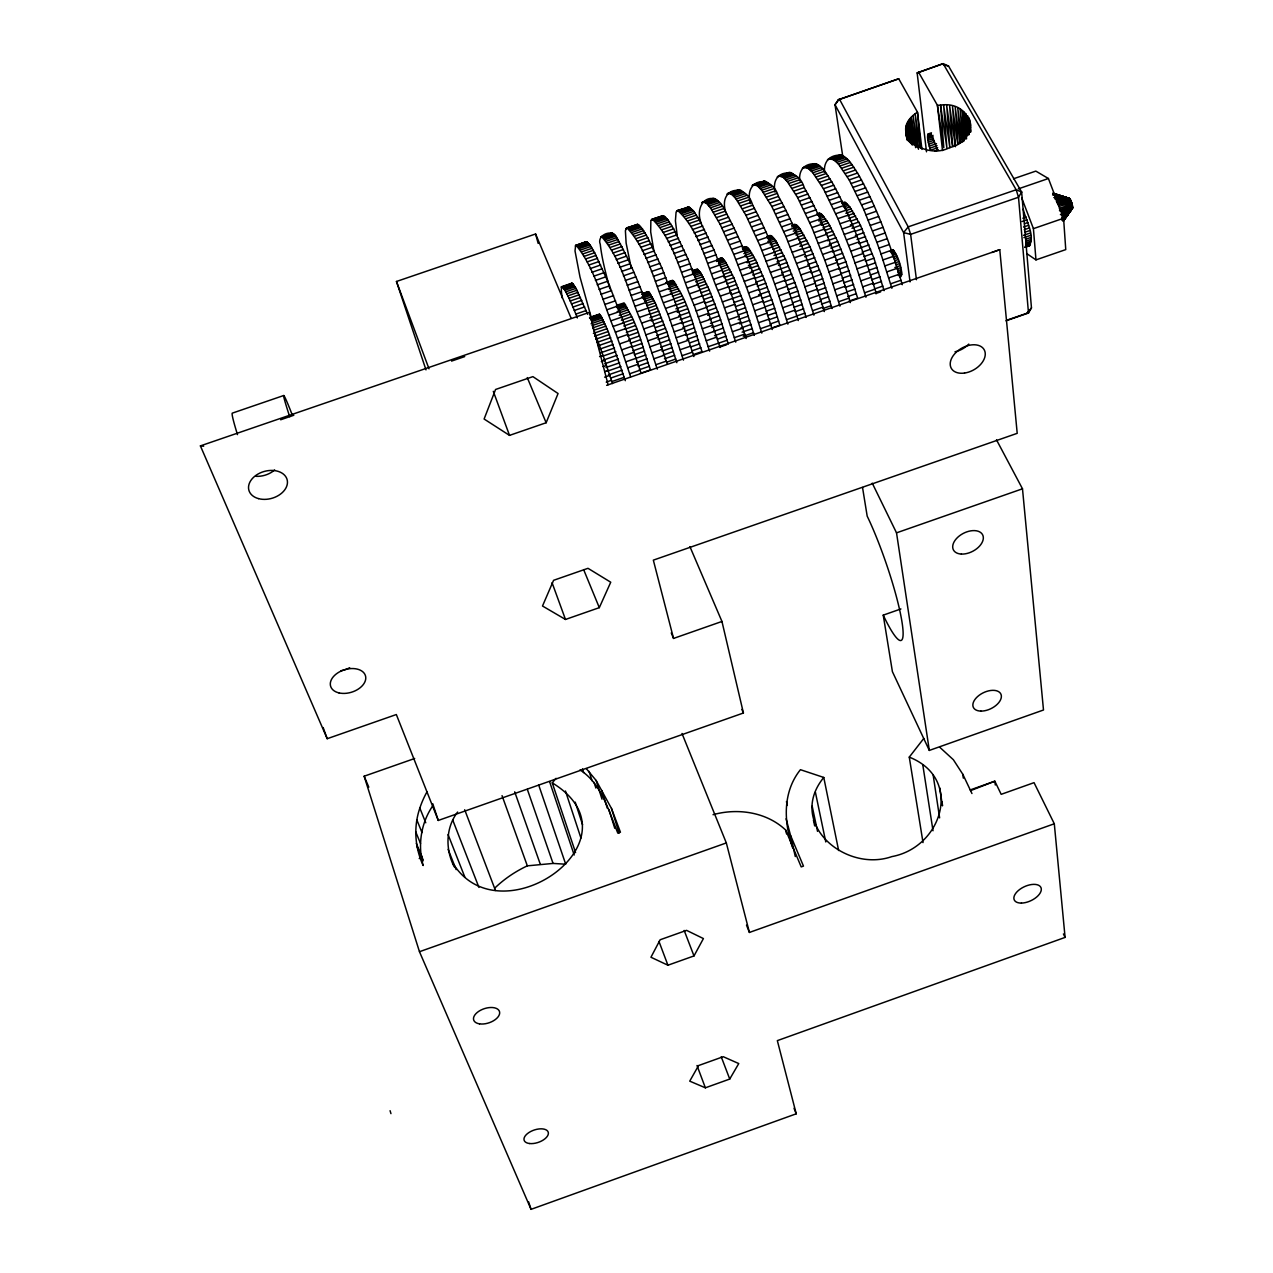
<?xml version="1.0" encoding="UTF-8"?>
<svg xmlns="http://www.w3.org/2000/svg" width="1273" height="1273" viewBox="0 0 1273 1273"><rect width="100%" height="100%" fill="white"/><g stroke="black" fill="none" stroke-linecap="round" stroke-linejoin="round"><path stroke-width="1.5" d="M792.649 847.738C783.643 822.024 782.529 791.949 800.431 769.688L823.774 777.453L838.636 850.523M799.73 180.861C798.664 170.709 803.74 163.549 815.166 163.708C823.376 166.19 827.195 175.34 831.794 181.864C851.573 216.903 864.701 255.252 876.317 293.633M1054.155 195.405L1070.338 199.575L1070.625 202.168L1069.368 198.413L1054.251 193.655M824.49 172.396C823.567 162.132 829.073 155.004 840.403 155.067C848.805 157.311 852.846 166.524 857.541 173.048C877.622 207.913 890.75 246.294 902.255 284.691M937.692 147.763L930.468 150.23C922.575 125.725 932.95 131.58 937.087 150.548M1025.338 247.312C1039.102 242.045 1024.972 219.083 1023.269 209.17M1063.512 220.738L1072.455 208.326L1071.373 201.77L1070.688 200.211L1054.235 197.665M432.995 805.491C420.949 822.74 417.528 845.32 423.177 865.529C414.823 847.532 413.407 826.909 419.835 808.084A110.576 88.458 -19.3 0 1 427.076 791.695M598.676 315.322L599.631 314.367L601.381 316.706L608.223 331.521L625.298 380.675M923.784 738.435L909.272 757.117C963.55 778.63 942.227 847.357 891.848 856.602C845.081 872.928 786.555 823.074 823.774 777.453M1070.768 202.455L1071.039 200.959L1055.412 199.352M577.353 317.916C575.507 312.967 557.065 267.139 562.284 298.041M571.1 284.5L571.848 283.179L572.834 283.736L575.969 288.35L587.712 314.351M891.386 250.208C896.128 247.694 905.405 276.496 900.027 277.068M641.099 373.1L623.818 322.785L607.714 281.238L594.666 252.738L589.988 244.925L586.264 241.727L575.651 245.434L575.014 250.924L579.995 277.005L591.07 316.85M1063.226 197.729L1069.113 198.317M1063.21 220.706L1072.073 208.597L1071.675 202.646L1058.038 204.762M454.238 866.818C445.264 849.568 445.582 827.752 457.612 812.031M667.291 364.078C652.651 321.194 639.189 277.228 616.737 237.653C613.315 228.185 596.273 234.789 600.267 244.273C601.922 259.358 605.996 274.061 609.831 288.7M693.928 356.535L678.382 310.501L661.88 267.919L647.798 237.701L642.435 228.869L637.725 224.366L626.921 227.819L625.393 230.652L626.125 243.095L631.281 268.301M546.149 422.747L558.067 393.532L532.91 376.633L495.563 389.474L484.106 419.024L509.518 435.382L546.149 422.747L527.261 377.588M635.72 226.053L637.073 224.35M623.07 303.563C637.136 319.125 642.483 348.754 650.519 369.854L640.287 373.387M720.057 259.231L721.918 258.037L725.244 261.458L733.837 277.737L744.1 303.595L754.284 335.356M720.057 347.513L704.59 301.494L687.977 258.976L673.64 228.854L668.102 220.086L663.153 215.678L652.301 219.147L650.853 220.881L650.678 231.861L654.02 251.64M599.312 607.651L610.738 582.222L587.999 568.315L553.58 580.313L542.505 606.012L565.483 619.458L599.312 607.651L583.639 569.62M660.942 217.444L662.453 215.678M695.885 270.21L697.652 269.383L700.898 273.17L709.3 289.926L719.309 315.784L728.347 344.124M746.169 338.507L730.766 292.504L714.042 250.033L699.45 220.022L693.737 211.318L689.393 207.26L677.666 210.475L676.058 212.273L675.422 220.834L677.252 235.728M772.25 329.516C759.392 289.098 745.835 248.442 725.228 211.191C714.885 186.367 692.464 201.802 701.423 223.825M693.992 955.928L703.412 938.567L686.561 930.356L660.146 939.76L650.949 957.248L667.927 965.22L693.992 955.928L684.174 930.436M926.505 151.805L917.149 72.911L943.166 63.65L948.528 66.037L1021.646 192.032L1031.464 307.891L1028.489 313.015L1005.972 320.812M798.298 320.541C785.966 281.094 772.584 241.584 752.693 205.224C746.042 181.625 717.908 187.799 725.769 212.114M729.731 1079.058L738.754 1063.56L723.239 1056.701L698.575 1065.549L689.727 1081.143L705.369 1087.81L729.731 1079.058L721.234 1056.781M736.446 191.618L738.42 189.709M824.331 311.567C812.094 272.104 798.728 232.561 778.455 196.408C771.438 172.889 743.082 179.27 750.497 203.648M761.572 183.026L763.689 181.068M921.938 149.418L917.467 112.135L898.738 78.783L838.239 99.819L835.024 104.72L842.933 157.502M850.332 302.592C838.191 263.129 824.84 223.539 804.202 187.592C798.298 166.508 770.006 168.593 775.034 192.159M1063.289 221.168L1072.55 207.96L1071.389 205.064L1072.598 207.451L1063.082 220.006M1063.226 221.247L1072.455 208.326L1071.373 205.255L1072.55 207.96L1063.703 219.99M1063.607 220.595L1072.28 208.533L1071.341 205.414L1072.455 208.326M1063.862 219.083L1071.818 208.517L1071.182 205.526L1072.073 208.597L1063.989 219.131M836.775 157.311L839.353 155.195M1065.692 215.758L1068.031 212.766M1063.066 220.165L1072.55 207.96M1061.921 220.309L1072.582 206.831L1062.064 217.317M1065.883 215.917L1070.625 209.997M744.546 247.471L746.153 246.723L748.588 248.585L755.541 259.787L764.293 279.376L773.3 303.976L779.856 325.22L771.327 328.148M1063.114 219.02L1072.598 207.451L1071.389 204.81L1072.518 206.099L1062.032 217.126M575.571 852.608L552.259 782.863L556.078 778.312M1008.168 319.746L1026.881 313.269L1031.464 307.891M1062.191 218.685L1072.582 206.831M817.123 214.071L819.128 213.005L821.992 214.58L828.309 222.95L837.666 241.377L845.94 261.808L857.668 298.137L849.155 301.065M686.593 207.929L687.802 207.006M1061.793 215.423L1072.375 205.287L1071.309 204.189L1072.184 204.428L1061.507 211.668M1062.223 215.28L1072.518 206.099L1071.357 204.523L1072.375 205.287L1060.409 214.691M787.319 173.494L788.926 172.444M768.94 236.062L771.629 235.998L775.734 240.629L785.457 259.024L796.437 286.759L806.111 317.438M812.445 164.901L814.147 163.819M419.215 858.591L422.143 856.236M1071.023 203.139L1071.675 202.646L1058.659 206.576M671.953 280.665C688.438 298.662 693.26 328.291 702.044 351.571L693.53 354.499M898.738 78.783L838.239 99.819M841.755 202.391L845.113 202.343L849.839 206.958L860.5 225.369L873.946 258.212L884.083 290.658M1061.571 211.939L1072.375 205.287M1059.47 210.666L1071.961 203.537L1059.295 208.613M586.264 241.727L575.332 245.975M611.677 233.039L600.649 237.303M1059.868 210.666L1072.184 204.428L1071.23 203.855M713.119 198.349L701.725 202.757M676.838 362.678L666.941 332.062L655.245 302.831L649.039 292.169L644.058 293.427M793.604 224.494L796.755 225.226L800.033 228.838L809.946 246.691L821.196 274.316L832.081 308.527M970.583 790.628L994.834 781.192L1001.183 794.336L1034.042 782.656L1054.299 823.774L1065.087 937.405L777.342 1040.63L796.23 1113.811L531.048 1209.35L419.469 951.711L364.158 776.212L414.696 758.485M991.906 252.484L999.766 249.667L1017.207 433.329L653.335 560.136L673.544 638.425L721.95 621.463L689.918 546.642M970.249 789.928L994.834 781.192L995.311 785.027M746.503 925.153L749.415 932.441L1054.299 823.774M900.918 608.94L883.239 615.145L892.405 671.651L929.322 750.418L1043.494 710L1022.49 488.8L996.504 439.853M419.469 951.711L726.326 842.933L681.994 733.471M608.08 384.717L589.399 312.362L200.402 445.884L327.209 738.706L396.333 714.535L438.278 820.449L743.416 713.007L721.95 621.463M929.322 750.418L896.526 532.846L1022.49 488.8M754.237 278.58L762.766 275.652M832.447 252.054L840.992 249.126M858.734 243.604L867.263 240.661M1018.289 188.881L1048.411 178.522L1063.576 218.256L1065.756 249.603L1035.967 259.883L1026.738 253.582M623.786 325.999L634.018 322.467M594.571 336.215L608.223 331.521M649.93 317.741L660.178 314.224M675.868 308.909L686.115 305.393M703.571 299.569L712.116 296.641M729.636 290.896L738.165 287.969M781.622 273.027L790.151 270.099M755.748 282.304L764.293 279.376M807.846 264.561L816.375 261.633M834.117 256.159L842.646 253.232M576.08 245.212C595.875 269.574 602.941 303.388 615.4 332.158L625.902 328.545M601.508 236.507C622.211 260.106 629.053 294.509 641.656 323.135L652.158 319.523M626.921 227.819C648.482 250.638 655.134 285.629 667.895 314.113L678.382 310.501M652.301 219.147C674.706 241.17 681.214 276.766 694.103 305.106L704.59 301.494M677.666 210.475C700.771 231.368 707.342 268.189 720.295 296.1L730.766 292.504M702.998 201.818L706.69 203.457L710.445 207.801L720.041 224.112L733.789 254.361L746.455 287.109L756.91 283.513M728.299 193.162L732.198 194.737L736.08 199.034L745.93 215.248L759.87 245.418L772.584 278.119L783.022 274.522M753.584 184.521L757.674 186.033L761.7 190.266L771.788 206.401L785.902 236.476L798.696 269.144L809.119 265.548M778.837 175.881L783.134 177.329L787.287 181.514L797.614 197.554L811.919 227.549L824.761 260.169L835.199 256.589M804.075 167.256L808.562 168.641L812.858 172.762L823.408 188.722L837.92 218.638L850.825 251.227L868.966 244.893M829.28 158.648L833.958 159.952L838.398 164.026L849.186 179.891L863.874 209.727L876.842 242.268L887.249 238.688M595.764 339.223L609.433 334.528M625.043 329.166L635.291 325.633M651.251 321.067L661.499 317.534M677.252 312.362L687.5 308.846M705.003 303.165L713.548 300.237M731.116 294.636L739.661 291.692M783.197 277.037L791.742 274.093M757.276 286.17L765.821 283.227M809.453 268.683L817.998 265.755M597.005 342.389L610.674 337.695M835.756 260.408L844.301 257.464M626.348 332.492L636.595 328.959M862.107 252.165L870.652 249.237M654.306 323.931L662.851 321.003M678.636 315.975L688.884 312.442M706.451 306.904L714.996 303.976M615.4 332.158L617.485 338.013L627.987 334.401M641.656 323.135L643.756 328.975L654.242 325.363M667.895 314.113L669.996 319.953L680.482 316.341M694.103 305.106L696.204 310.946L706.674 307.334M720.295 296.1L722.38 301.924L741.141 295.559M746.455 287.109L748.54 292.933L758.994 289.337M772.584 278.119L774.684 283.943L785.123 280.346M798.696 269.144L800.781 274.968L811.219 271.372M824.761 260.169L826.861 265.993L837.284 262.413M850.825 251.227L852.91 257.035L863.333 253.454M876.842 242.268L878.943 248.092L889.35 244.511M758.803 290.149L767.348 287.221M784.773 281.158L793.318 278.214M598.278 345.715L611.947 341.021M627.669 335.961L637.916 332.428M811.06 272.931L819.605 269.987M837.395 264.752L845.94 261.808M655.659 327.527L664.204 324.583M680.053 319.698L690.3 316.165M863.778 256.621L872.307 253.677M707.899 310.755L716.444 307.811M734.091 302.465L742.62 299.537M599.567 349.168L613.236 344.458M629.005 339.557L639.269 336.024M758.613 294.827L768.86 291.31M786.348 285.391L794.893 282.447M812.667 277.259L821.196 274.316M617.485 338.013L619.569 343.917L630.071 340.305M643.756 328.975L645.825 334.879L656.327 331.266M669.996 319.953L672.064 325.856L682.551 322.244M696.204 310.946L698.272 316.834L708.759 313.238M722.38 301.924L724.464 307.827L734.919 304.231M748.54 292.933L750.609 298.837L761.079 295.225M774.684 283.943L776.753 289.846L787.191 286.25M800.781 274.968L802.849 280.856L813.288 277.259M826.861 265.993L828.93 271.881L839.353 268.301M852.91 257.035L854.979 262.922L865.385 259.342M891.88 288.271L880.996 253.964L893.169 249.635M655.324 331.807L665.572 328.291M681.453 323.517L691.7 320M839.018 269.192L847.563 266.248M890.273 251.577L893.789 250.383M707.629 315.29L717.877 311.758M865.401 261.156L873.946 258.212M890.941 252.595L894.442 251.386M600.856 352.716L614.525 348.006M735.555 306.538L744.1 303.595M630.358 343.233L640.605 339.716M761.827 298.407L770.356 295.479M787.892 289.703L796.437 286.759M891.657 253.852L895.158 252.643M656.693 335.595L666.941 332.062M814.227 281.667L822.772 278.739M682.853 327.432L693.101 323.899M892.389 255.332L895.906 254.123M599.567 356.599L603.036 355.406L612.456 383.571M840.61 273.695L849.139 270.751M709.061 319.316L719.309 315.784M602.161 356.345L615.83 351.65M619.569 343.917L621.638 349.868L632.14 346.256M657.298 369.154L647.893 340.83L658.38 337.218M683.458 360.132L674.117 331.807L684.603 328.195M709.602 351.125L700.325 322.785L710.811 319.173M735.73 342.119L726.501 313.779L736.972 310.166M761.827 333.112L752.661 304.772L763.116 301.176M787.892 324.122L778.79 295.782L789.228 292.185M813.924 315.147L804.886 286.791L815.309 283.211M839.941 306.172L830.951 277.816L841.373 274.236M865.926 297.214L857 268.858L867.406 265.277M883.016 259.899L893.423 256.319M867.008 265.755L875.553 262.811M631.694 347.004L641.942 343.471M737.019 310.66L745.564 307.716M893.153 257.003L896.653 255.793M763.307 302.64L771.852 299.696M658.046 339.445L668.293 335.913M789.419 294.063L797.948 291.119M893.901 258.833L897.417 257.623M684.238 331.394L694.485 327.861M815.77 286.139L824.315 283.195M603.45 360.036L617.134 355.326M710.477 323.374L720.725 319.857M842.153 278.246L850.698 275.302M601.302 361.58L604.755 360.386M633.015 350.807L643.279 347.274M894.633 260.774L898.149 259.565M738.451 314.829L746.996 311.885M868.568 270.401L877.113 267.457M659.382 343.328L669.63 339.796M764.755 306.92L773.3 303.976M1022.856 218.208L1026.197 217.062M630.612 376.713L623.675 355.851L634.177 352.239M649.93 346.813L660.432 343.201M676.154 337.775L686.64 334.178M702.362 328.752L712.832 325.156M728.522 319.746L738.992 316.15M754.666 310.739L765.121 307.143M780.795 301.749L791.233 298.153M806.875 292.774L817.314 289.178M832.94 283.784L843.363 280.203M858.989 274.825L869.395 271.244M884.99 265.866L895.396 262.286M790.899 298.471L799.444 295.543M895.349 262.795L898.849 261.586M685.606 335.388L695.854 331.855M604.739 363.76L618.407 359.05M817.266 290.642L825.811 287.698M711.862 327.479L722.109 323.947M634.32 354.658L644.584 351.125M843.665 282.829L852.21 279.901M896.001 264.848L899.518 263.638M1022.06 221.534L1027.056 219.815M738.149 319.618L748.397 316.086M603.004 366.592L606.473 365.399M870.095 275.063L878.625 272.12M660.687 347.227L670.951 343.71M766.171 311.217L774.716 308.273M792.347 302.91L800.892 299.967M894.855 267.505L900.122 265.691M686.927 339.398L697.19 335.865M605.996 367.483L619.665 362.789M1024.526 223.714L1027.868 222.568M713.198 331.585L723.446 328.052M818.73 295.161L827.259 292.217M625.711 361.834L645.857 354.96M651.951 352.796L662.437 349.184M678.159 343.758L688.645 340.162M704.351 334.751L714.821 331.139M730.511 325.729L740.966 322.133M756.639 316.738L767.094 313.126M782.752 307.732L793.19 304.136M808.832 298.757L819.255 295.161M834.881 289.783L845.304 286.186M860.914 280.808L871.321 277.228M886.915 271.849L897.306 268.269M897.147 268.905L900.648 267.696M739.502 323.819L749.749 320.287M845.129 287.427L853.658 284.5M661.976 351.125L672.224 347.593M1023.587 227.024L1028.584 225.305M604.691 371.589L608.144 370.395M767.539 315.497L776.084 312.553M871.559 279.742L880.089 276.798M897.592 270.815L901.093 269.605M607.221 371.207L620.874 366.497M689.934 342.803L698.479 339.859M793.747 307.334L802.276 304.39M636.85 362.312L647.098 358.779M714.519 335.674L724.751 332.158M897.942 272.597L901.443 271.404M820.13 299.664L828.659 296.72M1024.224 229.697L1029.22 227.978M663.217 354.992L673.449 351.475M740.822 328.004L751.07 324.472M846.529 292.01L855.058 289.082M898.197 274.22L901.698 273.011M627.7 367.817L638.187 364.189M653.924 358.779L664.411 355.167M680.132 349.741L690.603 346.129M706.308 340.718L716.763 337.122M732.452 331.712L742.907 328.116M758.565 322.706L769.019 319.109M784.661 313.715L795.1 310.119M810.742 304.74L821.149 301.144M836.775 295.766L847.182 292.169M862.792 286.791L873.198 283.211M888.777 277.848L899.168 274.268M608.399 374.867L622.067 370.157M691.191 346.765L699.72 343.821M768.86 319.762L777.389 316.834M1035.967 259.883L1033.421 228.647L1063.576 218.256M872.96 284.404L881.489 281.46M898.356 275.636L901.857 274.443M604.611 377.158L609.799 375.376M1024.765 232.291L1029.762 230.572M795.1 311.726L803.629 308.798M638.059 366.083L648.291 362.55M717.479 339.143L726.008 336.199M821.467 304.136L829.996 301.192M664.411 358.811L674.642 355.294M742.095 332.142L752.327 328.625M1023.54 235.33L1030.207 233.039M611.247 377.89L623.197 373.769M847.882 296.577L856.395 293.633M692.385 350.68L700.914 347.736M770.133 323.994L778.662 321.051M639.205 369.775L649.437 366.258M796.373 316.086L804.902 313.142M874.296 289.019L882.825 286.091M1023.874 237.653L1030.541 235.362M629.658 373.769L640.144 370.141M655.866 364.73L666.352 361.118M682.057 355.692L692.528 352.096M708.218 346.686L727.217 340.209M734.346 337.679L744.785 334.067M760.458 328.673L770.881 325.076M786.523 319.682L796.962 316.086M812.588 310.707L822.995 307.111M838.605 301.733L849.011 298.137M864.606 292.774L874.997 289.178M890.591 283.815L900.966 280.235M606.219 382.107L611.406 380.309M667.243 361.978L675.772 359.034M822.756 308.559L831.285 305.631M612.345 381.391L624.279 377.285M743.289 336.231L753.521 332.699M1025.767 239.244L1030.764 237.526M606.632 385.337L999.766 249.667M1025.895 241.202L1030.875 239.483M719.818 347.052L726.644 344.712M875.553 293.586L880.677 291.835M1025.895 242.936L1030.875 241.218M1025.799 244.432L1030.764 242.713M1025.577 245.673L1030.541 243.955M1025.258 246.66L1030.223 244.941M1024.829 247.344L1029.793 245.641M575.651 245.434L586.805 241.775M601.031 236.762L612.281 233.07M626.396 228.09L637.725 224.366M651.728 219.433L663.153 215.678M677.029 210.777L688.55 206.99M702.314 202.136L713.914 198.317M727.567 193.512L739.263 189.645M752.789 184.887L764.596 180.989M777.994 176.263L789.881 172.348M803.183 167.654L815.166 163.708M828.341 159.061L840.403 155.067M625.966 228.663L636.07 225.194M651.235 220.022L661.339 216.569M676.488 211.382L684.906 208.501M726.931 194.132L737.003 190.695M752.104 185.524L762.177 182.087M777.262 176.931L785.648 174.067M802.404 168.338L810.774 165.474M827.498 159.762L837.539 156.324M577.242 245.609L587.458 242.125M602.781 236.873L612.981 233.389M628.289 228.153L638.473 224.669M653.765 219.449L663.949 215.964M679.225 210.745L689.393 207.26M704.653 202.057L714.821 198.572M730.066 193.369L740.218 189.884M755.446 184.68L765.582 181.212M780.795 176.024L790.931 172.555M806.127 167.352L816.248 163.899M831.428 158.711L841.548 155.242M580.154 245.053L585.214 243.334M577.974 246.262L588.206 242.761M603.561 237.51L613.777 234.009M629.117 228.774L639.332 225.273M654.64 220.038L664.84 216.553M680.148 211.318L690.348 207.833M705.624 202.614L715.808 199.129M731.084 193.91L741.268 190.425M756.512 185.206L766.68 181.737M781.924 176.517L792.077 173.048M807.305 167.845L817.441 164.376M832.653 159.173L842.79 155.72M578.801 247.201L589.049 243.684M604.436 238.433L614.668 234.932M630.04 229.681L640.271 226.18M655.611 220.929L665.843 217.428M681.166 212.193L691.382 208.708M706.69 203.457L716.906 199.972M732.198 194.737L742.398 191.252M757.674 186.033L767.858 182.548M783.134 177.329L793.302 173.844M808.562 168.641L818.73 165.156M833.958 159.952L844.11 156.484M579.724 248.426L589.988 244.925M605.391 239.658L615.655 236.142M631.058 230.874L641.306 227.374M656.677 222.123L666.925 218.606M682.28 213.355L692.512 209.854M707.852 204.619L718.083 201.118M733.407 195.883L743.623 192.382M758.931 187.147L769.131 183.662M784.439 178.427L794.623 174.942M809.914 169.723L820.098 166.238M835.359 161.019L845.527 157.534M580.727 249.969L591.022 246.437M606.457 241.17L616.737 237.653M632.156 232.37L642.435 228.869M657.839 223.602L668.102 220.086M683.49 214.819L693.737 211.318M709.109 206.067L719.34 202.55M734.696 197.299L744.928 193.814M760.267 188.563L770.499 185.062M785.823 179.827L796.039 176.326M811.347 171.091L821.546 167.606M836.838 162.371L847.022 158.886M581.841 251.783L592.152 248.251M607.619 242.968L617.914 239.451M633.349 234.168L643.645 230.636M659.08 225.369L669.359 221.852M684.763 216.585L695.042 213.068M710.445 207.801L720.693 204.285M736.08 199.034L746.328 195.517M761.7 190.266L771.931 186.765M787.287 181.514L797.519 178.013M812.858 172.762L823.074 169.277M838.398 164.026L848.598 160.541M927.842 134.063L931.47 132.822M927.667 134.874L931.295 133.633M583.034 253.884L593.361 250.351M608.844 245.053L619.171 241.536M634.638 236.237L644.95 232.704M660.401 227.421L670.696 223.905M686.147 218.622L696.426 215.105M711.862 209.822L722.125 206.306M737.544 201.039L747.808 197.522M763.195 192.255L773.459 188.754M788.83 183.487L799.078 179.986M814.449 174.735L824.681 171.219M840.037 165.983L850.253 162.483M927.603 135.925L931.231 134.699M927.635 137.213L933.061 135.368M584.323 256.287L594.666 252.738M610.181 247.439L620.508 243.891M636.007 238.592L646.334 235.059M661.817 229.761L672.128 226.244M687.595 220.945L697.906 217.428M713.341 212.13L723.637 208.613M739.072 203.33L749.367 199.813M764.787 194.53L775.05 191.03M790.453 185.747L800.717 182.246M816.104 176.979L826.368 173.462M841.739 168.211L851.987 164.71M927.778 138.709L933.204 136.863M928.001 140.396L933.427 138.534M585.675 258.944L596.05 255.412M611.581 250.081L621.94 246.548M637.455 241.233L647.798 237.701M663.297 232.386L673.64 228.854M689.123 223.555L699.45 220.022M714.917 214.723L725.228 211.191M740.695 205.908L750.99 202.375M766.426 197.092L776.721 193.576M792.156 188.293L802.436 184.776M817.839 179.509L828.118 175.992M843.506 170.725L853.769 167.209M928.335 142.21L933.761 140.348M928.765 144.135L934.175 142.274M587.124 261.888L597.498 258.339M613.061 253.009L623.436 249.46M638.982 244.145L649.341 240.597M664.872 235.282L675.215 231.75M690.73 226.435L701.057 222.902M716.556 217.588L726.883 214.055M742.366 208.756L752.693 205.224M768.16 199.925L778.455 196.408M793.906 191.109L804.202 187.592M819.637 182.31L829.932 178.793M845.352 173.51L855.615 169.993M929.258 146.14L936.482 143.674M929.831 148.193L937.055 145.711M588.651 265.102L599.042 261.538M614.62 256.207L625.011 252.659M640.574 247.328L650.949 243.779M666.495 238.449L676.87 234.9M692.401 229.586L702.744 226.037M718.274 220.722L728.617 217.19M744.116 211.875L754.443 208.342M769.942 203.043L780.254 199.511M795.736 194.212L806.048 190.679M821.499 185.381L831.794 181.864M847.245 176.565L857.541 173.048M590.242 268.571L600.649 265.007M616.259 259.66L626.65 256.096M642.244 250.765L652.635 247.201M668.198 241.87L678.573 238.322M694.135 232.991L704.494 229.442M720.041 224.112L730.4 220.579M745.93 215.248L756.273 211.716M771.788 206.401L782.115 202.868M797.614 197.554L807.941 194.021M823.408 188.722L833.735 185.19M849.186 179.891L859.498 176.358M934.764 151.01L938.376 149.768M591.897 272.279L602.32 268.714M617.946 263.352L628.353 259.787M643.963 254.441L654.37 250.876M669.964 245.546L680.355 241.981M695.933 236.651L706.308 233.086M721.871 227.756L732.246 224.207M747.792 218.892L758.151 215.344M773.682 210.013L784.025 206.481M799.539 201.166L809.883 197.617M825.381 192.318L835.709 188.77M851.191 183.471L861.503 179.939M561.345 286.807L571.848 283.179M561.122 287.237L572.293 283.306M593.632 276.225L604.07 272.661M619.712 267.298L630.135 263.734M645.761 258.371L656.168 254.807M671.778 249.46L682.185 245.896M697.779 240.549L708.17 236.985M723.764 231.654L734.139 228.09M749.702 222.759L760.076 219.211M775.623 213.88L785.982 210.331M801.513 205.017L811.872 201.468M827.386 196.153L837.729 192.605M853.228 187.29L863.555 183.758M562.65 287.237L572.834 283.736M563.271 287.953L573.486 284.452M563.987 288.971L574.218 285.47M564.814 290.276L575.046 286.775M595.414 280.41L605.853 276.83M621.526 271.467L631.965 267.887M647.607 262.524L658.03 258.96M673.656 253.598L684.078 250.033M699.689 244.687L710.095 241.122M725.69 235.776L736.08 232.211M751.659 226.865L762.05 223.316M777.612 217.985L787.987 214.421M803.534 209.09L813.908 205.542M829.439 200.227L839.782 196.678M855.313 191.348L865.656 187.815M565.721 291.867L575.969 288.35M566.708 293.745L576.987 290.228M597.26 284.818L607.714 281.238M623.388 275.859L633.843 272.279M649.501 266.916L659.939 263.336M675.581 257.973L686.004 254.393M701.63 249.047L712.053 245.466M727.663 240.12L738.069 236.555M753.664 231.209L764.055 227.644M779.649 222.298L790.024 218.733M805.602 213.403L815.961 209.854M831.524 204.523L841.883 200.959M857.413 195.644L867.772 192.096M567.79 295.893L578.069 292.36M841.739 203.489L845.113 202.343M283.752 395.505L232.402 413.104A76.38 3.533 70.1 0 0 237.478 434.602M568.951 298.312L579.247 294.779M842.806 204.221L846.179 203.059M816.63 214.389L820.003 213.243M843.951 205.224L847.325 204.062M599.137 289.432L609.608 285.836M625.298 280.458L635.752 276.877M651.442 271.499L661.88 267.919M677.538 262.54L687.977 258.976M703.619 253.598L714.042 250.033M729.684 244.671L740.09 241.106M755.701 235.744L766.107 232.179M781.702 226.833L792.092 223.268M807.687 217.922L818.062 214.357M833.624 209.027L843.999 205.478M859.546 200.132L869.92 196.583M817.584 214.914L820.942 213.769M570.177 300.985L580.504 297.452M818.619 215.742L821.992 214.58M843.474 207.101L848.534 205.367M791.631 225.416L794.989 224.271M792.458 225.751L795.832 224.605M819.732 216.856L823.106 215.694M791.695 226.96L796.755 225.226M844.763 208.692L849.839 206.958M766.728 236.587L770.085 235.441M571.497 303.913L581.825 300.364M767.444 236.714L770.817 235.569M794.4 227.294L797.773 226.133M819.239 218.829L824.299 217.094M601.079 294.238L611.549 290.642M627.255 285.247L637.725 281.667M653.415 276.289L663.87 272.693M679.543 267.314L689.982 263.734M705.64 258.371L716.078 254.791M731.72 249.428L742.143 245.848M757.769 240.486L768.192 236.921M783.802 231.559L794.193 227.994M809.787 222.648L820.178 219.083M835.756 213.737L846.147 210.172M861.71 204.842L872.085 201.277M768.256 237.144L771.629 235.998M846.131 210.554L851.207 208.804M793.795 229.092L798.871 227.342M767.476 238.449L772.536 236.714M818.81 221.088L825.572 218.765M742.159 247.837L745.517 246.691M742.78 247.885L746.153 246.723M743.496 248.203L746.869 247.057M768.462 239.467L773.523 237.733M793.27 231.161L800.033 228.838M572.866 307.079L583.209 303.531M845.861 213.275L852.639 210.952M742.62 249.413L747.681 247.678M820.146 223.046L826.909 220.722M767.826 241.361L774.589 239.038M717.431 259.215L721.314 257.91M743.512 250.32L748.588 248.585M794.511 232.943L801.29 230.62M716.858 259.772L721.918 258.037M603.052 299.219L613.538 295.622M629.244 290.228L639.73 286.632M655.42 281.253L665.89 277.657M681.58 272.279L692.035 268.698M707.693 263.32L718.147 259.74M733.789 254.361L744.228 250.781M759.87 245.418L770.292 241.838M785.902 236.476L796.309 232.911M811.919 227.549L822.326 223.984M837.92 218.638L848.295 215.073M863.874 209.727L874.249 206.178M717.558 260.201L722.618 258.451M847.341 215.678L854.119 213.339M744.498 251.513L749.558 249.779M768.972 242.952L775.734 240.629M821.531 225.273L828.309 222.95M574.314 310.469L584.657 306.92M716.651 261.49L723.414 259.167M795.816 234.996L802.595 232.673M692.019 270.894L697.063 269.16M692.814 270.719L696.172 269.574M719.213 261.904L724.289 260.169M692.592 271.117L697.652 269.383M743.846 253.566L750.624 251.242M770.181 244.83L776.96 242.491M693.276 271.626L698.336 269.892M848.868 218.319L855.663 215.996M718.481 263.782L725.244 261.458M822.979 227.772L829.773 225.432M692.337 273.027L699.1 270.703M744.976 255.316L751.754 252.993M797.184 237.319L803.963 234.98M665.588 282.717L672.319 280.41M666.05 282.749L672.796 280.442M575.81 314.097L586.169 310.532M666.638 282.94L671.667 281.222M771.454 246.962L778.249 244.639M605.057 304.374L615.543 300.778M631.281 295.384L641.751 291.788M657.473 286.393L673.369 280.76M683.633 277.403L699.959 271.786M709.777 268.444L720.216 264.848M735.889 259.469L746.328 255.889M761.97 250.526L772.409 246.946M788.035 241.584L798.457 238.003M814.068 232.641L824.474 229.076M840.069 223.714L850.475 220.149M866.054 214.803L876.445 211.238M719.5 265.341L726.278 263.018M667.259 283.688L674.022 281.365M850.444 221.231L857.238 218.892M746.169 257.337L752.964 254.998M824.474 230.508L831.285 228.169M694.119 275.493L700.898 273.17M642.976 293.379L648.037 291.644M668.007 284.579L674.77 282.256M798.601 239.881L805.395 237.558M641.735 294.079L648.498 291.756M720.613 267.171L727.392 264.848M772.806 249.365L779.601 247.042M642.276 294.493L649.039 292.169M668.834 285.773L675.613 283.449M695.122 277.132L701.916 274.809M642.913 295.193L649.676 292.87M280.665 419.772L293.808 415.253M451.565 361.086L464.709 356.583M747.426 259.612L754.221 257.273M850.348 224.939L858.861 222.011M616.832 305.218L623.993 303.006M641.942 296.752L650.408 293.856M669.741 287.221L676.52 284.897M721.775 269.271L728.57 266.948M826.018 233.484L832.828 231.145M800.081 242.713L806.875 240.374M616.037 306.316L624.486 303.42M702.998 276.718L685.717 282.686M774.191 252.022L781.001 249.683M607.094 309.689L617.58 306.077M633.317 300.683L643.804 297.086M659.525 291.676L670.012 288.08M711.862 273.711L722.316 270.131M737.99 264.736L748.444 261.156M764.102 255.778L774.525 252.197M790.167 246.835L800.59 243.254M816.216 237.892L826.623 234.312M842.233 228.949L852.639 225.385M868.234 220.022L878.625 216.458M616.625 307.016L625.091 304.104M642.754 298.025L651.219 295.113M747.044 262.715L755.541 259.787M669.025 289.544L677.522 286.632M590.529 317.152L599.249 314.176M617.31 308.002L625.791 305.09M723.016 271.626L729.811 269.287M589.494 317.852L599.631 314.367M643.629 299.569L652.126 296.657M591.945 317.645L596.989 315.911M695.647 281.81L704.16 278.898M827.609 236.683L834.42 234.343M851.987 228.297L860.5 225.369M589.972 318.345L600.124 314.861M799.89 246.341L808.403 243.414M773.936 255.507L782.449 252.579M618.073 309.275L626.571 306.363M670.075 291.533L678.573 288.621M590.545 319.125L600.697 315.64M748.413 265.468L756.926 262.556M644.599 301.367L653.097 298.455M724.289 274.22L731.1 271.881M591.197 320.207L601.381 316.706M617.23 311.424L627.43 307.923M696.856 284.229L705.369 281.317M671.205 293.777L679.702 290.865M609.146 315.131L619.649 311.535M635.402 306.125L645.888 302.513M661.61 297.118L672.096 293.522M687.802 288.128L698.272 284.531M713.978 279.137L724.432 275.541M740.106 270.162L750.561 266.566M766.219 261.188L776.657 257.607M792.315 252.229L802.738 248.649M818.364 243.286L828.787 239.706M844.397 234.343L854.804 230.763M870.414 225.401L880.805 221.836M591.945 321.56L602.145 318.059M803.136 249.031L809.946 246.691M775.416 258.61L783.929 255.698M827.514 240.692L836.027 237.765M855.361 231.256L862.171 228.917M645.634 303.435L654.131 300.523M619.871 312.665L628.369 309.737M749.813 268.46L758.326 265.532M723.939 277.625L732.452 274.697M591.086 323.772L602.972 319.698M698.113 286.886L706.626 283.959M1013.531 178.761L1035.824 171.107L1048.411 178.522M672.383 296.259L680.896 293.347M646.732 305.743L655.245 302.831M619.171 315.322L629.371 311.821M776.928 261.952L785.457 259.024M591.993 325.665L603.895 321.576M804.711 252.5L811.538 250.16M829.153 244.305L837.666 241.377M855.345 235.6L863.874 232.673M725.308 280.665L733.837 277.737M751.261 271.642L759.79 268.714M699.434 289.767L707.947 286.839M673.624 298.98L682.137 296.052M611.215 320.716L630.453 314.145M637.471 311.694L647.973 308.082M663.71 302.672L674.197 299.075M689.902 293.681L700.373 290.069M716.078 284.675L726.549 281.094M742.223 275.7L752.677 272.104M768.351 266.725L778.79 263.129M794.447 257.751L804.87 254.17M820.512 248.808L830.935 245.228M846.561 239.849L856.968 236.285M872.578 230.922L882.969 227.342M647.877 308.289L656.407 305.361M592.963 327.813L604.898 323.724M778.487 265.468L787 262.54M804.616 256.748L813.145 253.82M700.786 292.854L709.3 289.926M726.724 283.895L735.253 280.967M830.792 248.092L839.321 245.164M621.367 320.223L631.599 316.706M674.897 301.908L683.426 298.964M752.741 275.032L761.27 272.088M649.087 311.042L657.616 308.114M857.031 239.515L865.56 236.587M594.014 330.2L605.948 326.111M622.545 323.008L632.776 319.491M613.3 326.397L623.818 322.785M639.571 317.359L650.057 313.763M665.795 308.352L676.281 304.74M692.003 299.346L702.489 295.734M718.195 290.339L728.649 286.743M744.339 281.349L754.794 277.753M770.467 272.374L788.576 266.232M796.58 263.4L807.002 259.819M822.644 254.441L833.067 250.861M848.693 245.482L859.116 241.902M874.726 236.539L885.117 232.975M593.409 333.399L607.062 328.705M650.344 314.017L658.873 311.073M674.515 305.6L684.747 302.083M702.171 296.132L710.7 293.188M728.172 287.316L736.701 284.388M806.223 260.583L814.752 257.639M917.149 72.911L943.166 63.65L1016.172 189.757L1018.511 197.251L1028.489 313.015L1026.881 313.269M425.994 369.87L396.46 281.476L535.599 233.977L571.02 317.995M1069.909 201.436L1069.988 199.049L1053.423 194.371L1069.67 198.652L1053.487 193.512M713.039 814.704C737.719 807.83 766.648 812.031 785.696 830.076L801.21 866.897L803.47 866.101L790.533 835.39L786.109 818.778M1057.974 204.571L1071.373 201.77L1056.908 202.853M1029.252 246.055L1027.932 246.007M494.911 887.965A103.988 85.864 -19.8 0 1 527.34 865.847L553.055 863.428L565.705 864.208L538.75 785.202M1057.242 202.63L1071.039 200.959L1056.129 200.959M1055.333 199.209L1070.688 200.211M200.402 445.884L203.664 446.202M1054.171 197.554L1070.338 199.575L1070.482 201.914L1069.988 199.049L1052.628 194.928M1055.301 196.567L1070.338 199.575M943.452 64.907L948.528 66.037M1059.773 196.297L1068.731 198.62L1055.412 194.721M1063.273 197.522L1068.636 198.986M1052.723 193.576L1069.67 198.652M1053.837 193.798L1068.906 198.397M1053.408 193.432L1069.368 198.413L1052.835 193.146M1071.198 207.881L1072.28 208.533L1071.277 205.494M580.011 769.942C601.493 783.595 608.653 810.806 617.819 833.131L620.444 832.208L611.486 808.482L596.146 780.476L586.296 768.637M552.259 782.863C644.345 839.13 500.512 940.206 452.79 863.142M940.126 747.601L953.366 759.726L962.802 774.255L971.951 793.54M918.485 72.052L937.421 105.309L943.802 147.763L940.54 105.102L937.421 105.309L942.513 150.548M920.665 147.573L917.467 112.135C885.578 133.124 925.789 160.573 949.467 147.668C981.881 140.125 972.349 100.328 940.54 105.102L946.857 147.684L943.627 105.118L949.881 147.795L946.666 105.325L952.554 146.172M872.26 483.167L896.526 532.846M1063.416 933.936L1065.087 937.405M741.888 709.427L743.416 713.007M364.158 776.212L368.804 787.175M671.269 632.92L673.544 638.425M415.682 831.73L420.52 843.49M416.351 843.426L423.082 859.8M417.019 846.45L423.002 860.994M416.844 819.892L422.015 832.622M419.835 808.084L425.755 822.788M448.112 849.377L456.148 869.618M794.034 1108.29L796.23 1113.811M448.08 834.595L464.836 877.097M452.647 819.828L478.934 887.408M1021.726 197.92L1033.421 228.647M464.693 809.755L495.468 890.495M592.645 326.906L603.036 355.406M658.984 941.479L667.927 965.22M696.999 1065.485L705.369 1087.81M396.46 281.476L429.017 368.836M493.303 391.336L509.518 435.382M552.052 582.684L565.483 619.458M323.151 727.551L327.209 738.706M502.039 795.641L527.34 865.847M514.69 791.838L540.213 863.985M878.943 248.092L880.996 253.964M645.825 334.879L647.893 340.83M527.34 789.371L553.055 863.428M724.464 307.827L726.501 313.779M698.272 316.834L700.325 322.785M672.064 325.856L674.117 331.807M776.753 289.846L778.79 295.782M750.609 298.837L752.661 304.772M621.638 349.868L623.675 355.851M854.979 262.922L857 268.858M828.93 271.881L830.951 277.816M802.849 280.856L804.886 286.791M549.586 781.622L574.187 855.01M432.74 803.709L438.278 820.449M565.467 791.01L580.949 838.08M575.221 802.133L582.573 824.681M528.597 1201.776L531.048 1209.35M582.477 768.828L583.671 772.584M594.093 782.386L595.875 788.067M589.097 771.358L592.04 780.731M601.731 790.438L607.332 808.26M596.146 780.476L602.002 799.189M611.486 808.482L619.076 833.035M608.924 809.533L614.764 828.309M390.079 1110.693L390.954 1113.636M535.599 233.977L538.161 243.414M726.326 842.933L749.415 932.441M1071.086 205.478L1071.818 208.517M785.696 830.076L786.571 833.926M790.533 835.39L795.291 856.538M786.459 801.576L787.335 805.459M812.174 806.143L817.521 831.364M813.431 820.098L814.672 825.891M815.388 792.188L825.779 841.962M862.537 487.495L867.184 516.138A78.21 10.996 71 0 1 901.92 621.542A78.21 10.996 71 0 1 883.239 615.145M909.272 757.117L923.02 842.599M922.782 764.787L933.014 830.776M933.189 775.273L939.617 817.887M920.236 147.859L915.16 113.774L918.47 149.259M941.972 801.751L942.545 805.666M939.76 787.892L942.386 805.57M917.817 147.684L913.059 115.557L916.13 147.127M915.621 147.636L911.213 117.434L913.982 145.09M913.123 143.913L909.59 119.423L912.264 145.106M955.418 146.697L949.626 105.739L952.681 146.188M911.452 144.072L908.254 121.476L910.593 143.228M957.646 143.515L952.49 106.359L955.402 144.804M909.797 142.401L907.172 123.592L909.065 140.619M908.54 141.494L906.392 125.741L907.92 138.996M962.802 774.255L963.327 778.137M960.001 142.465L955.211 107.171L958.012 143.626M907.474 139.728L905.899 127.921L907.41 140.348L906.949 136.402M962.197 141.574L957.789 108.189L960.463 142.64M906.471 136.004L905.708 130.101L906.631 137.659M910.052 281.906L903.607 232.609L835.024 104.72L839.384 99.023L908.222 226.849L910.625 234.359L916.449 279.71M964.234 140.873L960.176 109.367L962.754 141.844M905.819 132.249L906.312 136.179M965.825 138.343L962.356 110.735L964.679 139.33M967.082 134.922L964.313 112.247L966.541 138.9M968.498 134.731L966.032 113.902L967.83 134.811M969.453 132.758L967.496 115.7L969.167 134.667M970.153 130.88L968.689 117.609L969.883 130.864M970.631 132.121L970.201 128.159L970.551 131.962M970.599 129.098L969.58 119.598L970.647 130.96M970.583 125.47L970.185 121.667L970.742 127.348M1069.988 199.049L1070.227 201.548M968.785 344.092A18.761 12.428 -29.7 0 1 954.989 351.794M289.687 416.669A76.3 2.164 70.3 0 1 292.233 414.855M349.661 667.689A18.093 11.823 -16.9 0 1 340.878 670.76M274.65 469.944A19.716 14.003 -15.5 0 1 256.128 476.325M1021.646 192.032L1018.511 197.251L910.625 234.359L903.607 232.609L908.222 226.849L1016.172 189.757L1021.646 192.032M1021.439 903.082A14.735 7.733 -25 0 0 1041.298 888.856A14.735 7.733 -25 0 0 1019.991 889.238A14.735 7.733 -25 0 0 1021.439 903.082M479.523 1023.858A13.573 7.447 -18.4 0 0 499.668 1013.181A13.573 7.447 -18.4 0 0 480.573 1010.253A13.573 7.447 -18.4 0 0 479.523 1023.858M529.473 1143.52A12.698 6.508 -18.8 0 0 548.361 1133.67A12.698 6.508 -18.8 0 0 530.73 1131.49A12.698 6.508 -18.8 0 0 529.473 1143.52M964.536 373.053A18.872 12.38 -29.6 0 0 984.268 349.884A18.872 12.38 -29.6 0 0 954.432 354.117A18.872 12.38 -29.6 0 0 964.536 373.053M339 692.91A18.204 11.775 -16.9 0 0 365.781 678.079A18.204 11.775 -16.9 0 0 339.318 671.953A18.204 11.775 -16.9 0 0 339 692.91M258.419 498.602A19.843 13.971 -15.7 0 0 287.459 482.101A19.843 13.971 -15.7 0 0 258.069 474.002A19.843 13.971 -15.7 0 0 258.419 498.602M961.401 554.073A16.454 10.12 -27.4 0 0 983.297 537.047A16.454 10.12 -27.4 0 0 959.333 535.933A16.454 10.12 -27.4 0 0 961.401 554.073M980.894 711.098A15.292 8.816 -26.1 0 0 1001.342 695.726A15.292 8.816 -26.1 0 0 979.096 695.329A15.292 8.816 -26.1 0 0 980.894 711.098"/></g></svg>
